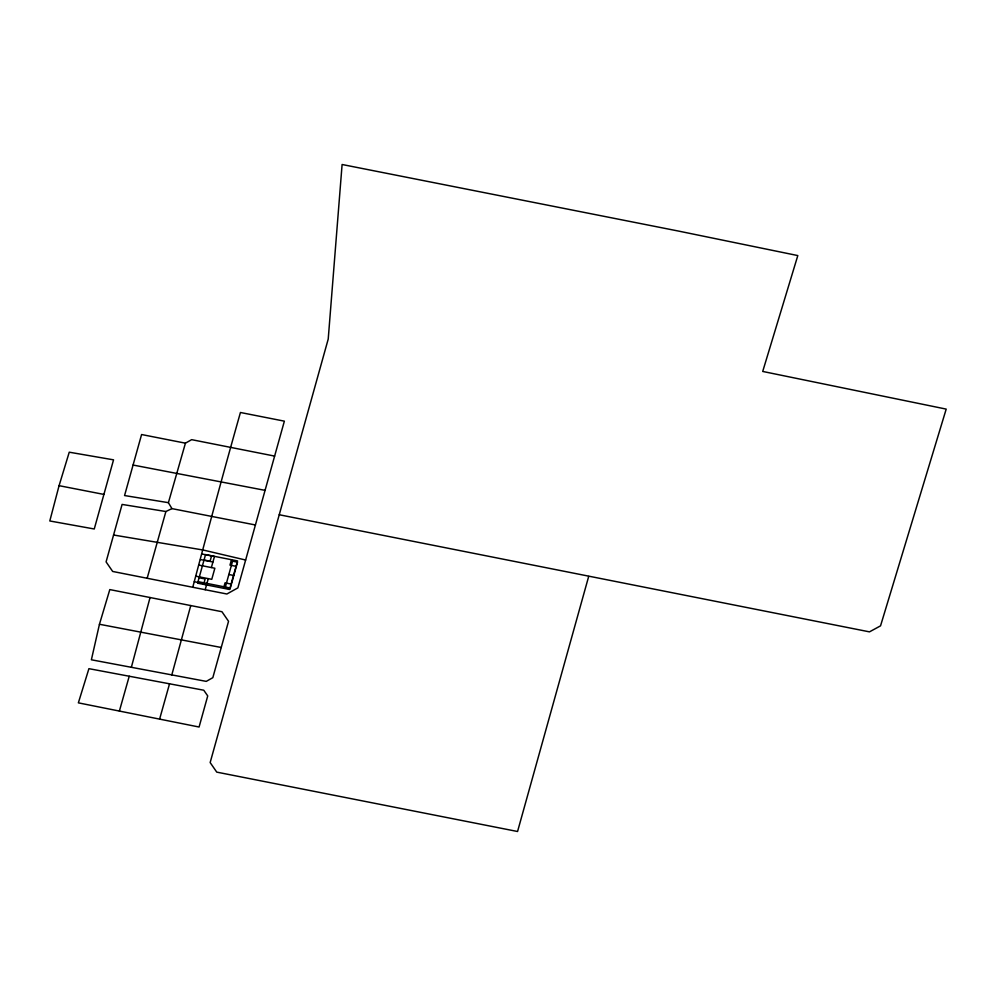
<?xml version="1.0" encoding="UTF-8"?>
<svg xmlns="http://www.w3.org/2000/svg" width="996" height="996" viewBox="0 0 996 996"><rect width="100%" height="100%" fill="white"/><g stroke="black" fill="none" stroke-linecap="round" stroke-linejoin="round"><path stroke-width="1.49" d="M99.451 624.268L91.383 659.788L206.259 681.376L212.82 677.678L228.545 621.305L221.946 611.718L109.809 589.582L99.451 624.268L221.261 647.487M150.047 597.538L131.36 667.295M190.759 605.568L171.81 674.89M192.763 587.267C208.251 528.901 223.963 470.61 240.434 412.493L284.37 421.159L237.87 587.889L226.889 594.002L112.673 571.455L106.086 561.881L122.097 504.424L165.884 511.521L171.947 508.62L255.424 524.979M204.056 582.847L205.139 578.95L199.088 577.755M211.588 555.793L210.081 561.209L204.031 560.013M205.201 589.719L208.289 578.639M211.376 567.546L214.464 556.465L202.026 554.013M223.951 586.769L225.034 582.872L231.097 584.067M231.483 559.715L229.976 565.13L236.04 566.326M588.686 576.435L517.559 831.498L216.755 772.124L210.156 762.563L328.219 339.076L342.101 164.502L678.326 231.035L797.808 255.574L762.712 371.446L946.2 409.107L880.539 625.849L869.483 631.862L279.241 514.745M147.159 578.265L165.884 511.521M274.622 456.093L191.655 439.659L185.43 443.17L168.399 502.694L171.947 508.62M159.609 719.112L169.532 683.804L203.757 690.216L207.728 695.918L199.076 727.018L78.36 702.852L88.918 668.665L169.532 683.804M119.383 711.069L129.231 676.234M59.075 485.675L69.247 452.196L113.544 459.841L94.259 528.988L49.8 520.97L59.075 485.675L103.883 494.414M113.569 535.014L203.134 550.016L245.639 560.026M168.399 502.669L124.562 495.547L141.594 434.53L185.43 443.17M133.078 465.045L265.073 490.356M200.482 559.553L212.92 562.005M198.939 565.093L214.85 568.243L211.762 579.323L195.851 576.186M228.843 574.505L233.823 575.489M198.005 581.652L230.014 587.964M194.307 581.726L206.745 584.179M205.537 554.598L197.582 583.17L229.59 589.483L237.546 560.91L205.537 554.598M232.554 561.196L225.146 587.814L230.113 588.785L237.534 562.18L232.554 561.196"/></g></svg>
